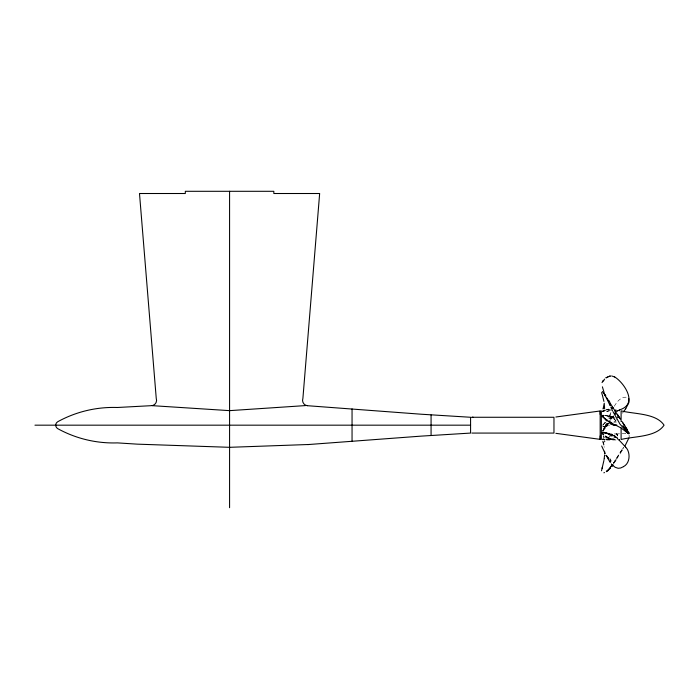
<?xml version="1.0" encoding="UTF-8"?>
<svg xmlns="http://www.w3.org/2000/svg" width="699" height="699" viewBox="0 0 699 699"><rect width="100%" height="100%" fill="white"/><g stroke="black" fill="none" stroke-linecap="round" stroke-linejoin="round"><path stroke-width="0.52" stroke-dasharray="3.5 2.62" d="M610.332 414.376L610.332 414.437A2.647 2.578 -15.7 0 1 610.271 414.909L610.122 415.442M617.532 434.944A3.111 2.342 1.6 0 1 617.357 435.337L617.348 434.437M617.601 434.848L617.601 434.795A2.77 2.106 4.1 0 1 617.47 435.206A4.421 3.416 14.3 0 1 617.331 435.512L617.051 436.027L617.497 435.171M629.17 436.84L629.074 435.162M602.922 426.6L607.37 425.717M604.609 426.556L607.44 425.892A2.945 2.918 15.1 0 1 608.104 425.77L608.567 425.717A6.291 6.282 -53.4 0 0 608.995 425.682M609.484 416.08L609.746 416.63M606.103 423.681L606.365 423.052M605.981 423.987L606.042 423.83A7.182 7.095 -80.9 0 1 606.234 423.437M605.649 424.774L605.22 425.805M605.046 426.207L604.399 427.709M608.794 417.408L609.912 414.787M609.939 414.717L609.956 414.69A8.44 8.266 43.8 0 1 610.07 414.455M604.303 427.937L602.992 430.785M610.48 413.511L610.97 412.445M610.515 413.441L610.218 414.227M603.158 430.462L602.888 430.977L603.447 429.833M603.368 429.999L603.071 430.628L603.298 430.156M602.914 430.942L603.22 430.304M603.15 429.876L604.626 426.661L602.949 426.608M602.669 431.405L603.316 430.2M603.578 429.728L603.211 430.383L603.945 429.081L603.185 430.427L604.932 427.377M604.032 428.941L605.343 426.731M613.285 464.293L623.587 448.374M604.373 428.356L607.055 424.319L605.937 425.936M622.127 450.82L622.8 449.702M613.442 463.053L623.578 447.15M614.264 406.268C616.833 401.881 621.394 395.905 627.352 397.416M616.693 457.994L622.363 449.011M616.352 458.544L615.636 459.697M623.394 447.395L623.106 447.849M622.818 448.304L622.468 448.854M615.111 460.519L614.736 461.104M603.412 430.671L608.873 423.411L606.417 426.259L607.571 424.791M614.229 461.873L613.967 462.275M602.922 425.114L605.185 422.493M614.928 461.908L616.23 459.951M613.425 463.088L613.932 462.415M602.818 425.272L603.132 424.826M606.225 425.516L607.676 423.507L606.784 424.721M615.976 421.086L614.657 422.58M602.914 424.826L605.037 422.423A3.329 3.093 -35.1 0 0 605.317 422.065M609.825 420.728L613.355 416.228M608.759 416.167A2.621 0.979 27.2 0 1 609.004 416.237L612.123 417.635L613.469 416.141L612.35 417.452M623.211 412.157L622.32 413.249M614.01 421.794L616.509 419.618M613.617 415.739L608.978 419.339M606.19 437.233L605.491 437.81M610.935 417.95L610.218 418.465L611.608 417.417L609.528 418.946L610.882 418.054L610.192 418.491M607.335 424.083L608.619 423.201M608.777 418.456L610.157 417.591M610.489 418.299L613.399 416.796M608.41 423.358L604.251 425.516L605.421 425.114M611.721 417.565L613.53 416.814L612.883 417.041M606.365 409.946L606.767 409.771A4.369 3.198 -69.3 0 1 607.265 409.605M609.554 437.067L608.846 437.356M613.591 438.64L606.391 439.557L607.082 439.627M607.431 437.889L607.265 437.941A4.369 3.207 -69.8 0 1 606.767 438.046L605.762 438.124M609.519 425.534L609.371 425.586A2.709 2.7 0 0 1 609.074 425.656L609.012 425.665M615.269 439.496L614.613 439.671M612.123 416.805L613.381 416.525M610.743 409.815L609.039 410.304A2.621 2.359 -76.6 0 0 608.785 410.418L608.078 410.794A2.752 2.604 40.7 0 1 607.361 411.047L606.924 411.152M612.062 439.549L609.039 439.854A2.621 2.062 -43.4 0 1 608.777 439.854L608.785 439.837M607.16 411.108L606.391 411.431M607.151 411.3L607.396 411.257A3.373 1.477 -2.1 0 1 608.2 411.064M616.02 434.035L616.466 434.009M609.974 439.479L609.484 439.514M603.831 426.608L603.709 426.617A5.487 5.382 32.3 0 1 602.957 426.547M616.3 434.009L619.471 433.791M603.866 426.783L603.796 426.792A5.802 5.767 66.1 0 1 602.949 426.766L602.922 426.766M608.934 411.117L608.209 411.169M622.127 433.581L625.343 433.494M616.055 439.994L606.426 439.994M614.412 439.697L611.774 439.54M608.846 409.439L609.895 409.422M607.213 439.54L607.186 439.549A17.554 9.454 10.9 0 1 606.741 439.514A18.226 9.209 -43.4 0 0 608.279 439.094M616.16 434.018L617.147 434.236M608.934 439.54L608.209 439.531M625.159 433.485L625.605 433.502M608.934 415.984L608.209 415.94A3.373 2.429 -2.7 0 1 607.422 415.783L604.347 415.424M604.696 415.389L612.062 417.556M604.635 415.433L605.185 415.494M609.886 410.514L610.341 410.566M605.666 415.503L606.758 415.695A17.554 16.191 -24.2 0 1 607.116 415.791L607.02 415.826M608.628 439.811L608.078 439.688M607.387 415.914L608.785 416.211M610.349 438.946L608.846 438.439M609.851 416.167L610.035 416.22A15.256 14.242 -44 0 0 610.236 415.529M610.183 438.736C608.427 438.474 614.709 439.61 613.6 439.348A10.293 5.592 -6 0 1 610.253 439.042L609.851 438.893M610.935 439.313L610.236 439.051M605.247 435.966L609.607 438.544M608.471 438.081L608.995 438.308M607.379 437.513L607.903 437.801M612.123 417.635L615.129 419.784M606.741 437.487L606.618 437.408A4.028 2.761 -7.9 0 1 606.216 437.198M605.736 436.377L606.767 437.207M606.706 437.163L606.741 437.181A4.369 1.966 45.6 0 0 607.265 437.6M614.01 418.832L614.971 419.688M617.138 434.236L617.261 434.341A2.682 1.905 7.7 0 1 617.505 434.568M606.19 437.076L605.544 436.377M614.587 418.57L615.129 419.12M615.478 420.178L615.793 420.457M604.093 446.521L604.216 447.351M610.061 417.452A8.711 8.257 24.3 0 1 612.062 416.621M614.098 422.1A9.218 7.75 -31.1 0 1 613.836 422.345M614.238 438.946A11.682 7.278 12.3 0 1 610.157 439.758M609.607 439.645A3.355 1.284 3.5 0 1 609.004 439.68M607.545 439.645A3.373 0.594 1.9 0 1 608.244 439.645M617.086 433.992A1.721 1.337 -4 0 0 615.959 433.957L615.906 433.922A2.298 1.914 -6.1 0 1 615.504 433.939L614.666 433.904A2.717 2.132 -4.3 0 0 614.255 433.939M609.187 436.726A16.916 2.752 -21.8 0 1 610.524 436.08M606.409 437.198A4.028 1.922 -6.6 0 1 606.749 436.989M609.729 439.138A16.916 13.884 -39.8 0 1 606.592 437.67M613.94 418.011A9.358 8.956 -46.3 0 1 614.203 418.229M610.044 416.185A11.682 11.14 -33.5 0 1 614.002 417.923M608.951 415.896A3.355 2.857 -6.2 0 1 609.511 416.001M605.212 415.302A15.85 14.251 -19.5 0 1 605.701 415.372M614.771 409.894A11.682 0.647 -9.6 0 1 616.247 409.736M609.327 410.933A3.355 0.778 -3.4 0 1 608.855 410.986M607.44 411.309A17.554 0.891 -9.1 0 1 607.055 411.379M611.59 410.584A10.293 0.533 5 0 1 611.171 410.54M605.762 409.535A16.916 6.894 23.6 0 1 608.995 409.483M605.884 410.269A4.028 0.516 5.8 0 1 606.077 410.243M614.133 439.129A9.987 8.781 77.9 0 1 612.079 439.662M607.3 439.793A2.752 1.695 -15.9 0 1 607.947 439.854M605.325 435.896A4.028 0.516 41.8 0 1 605.561 436.089M609.039 437.626A18.226 13.718 64.2 0 1 607.719 436.814M611.712 439.435A8.362 6.204 55.8 0 1 610.943 439.208M612.272 416.473A9.987 7.698 46.9 0 1 614.596 417.827M607.352 409.361A18.226 14.172 70.5 0 1 608.768 409.064M616.256 422.021A9.987 3.661 -30.1 0 1 615.793 422.406M608.322 425.525A2.752 1.459 -14.8 0 1 607.518 425.927M605.255 422.563A4.028 1.337 -44.5 0 1 605.57 422.266M610.961 418.229A8.362 3.163 -36.8 0 1 611.695 417.784M610.498 416.796A33.84 26.641 -58.2 0 1 609.685 418.928"/><path stroke-width="1.05" d="M555.888 433.336L600.17 439.356L600.17 435.905M600.17 414.437L600.17 410.968L555.888 417.006M604.705 453.441L604.705 452.498L605.168 453.494M604.705 441.777L604.696 441.287M610.332 405.586L610.323 405.472A2.647 2.42 -8.9 0 0 610.271 405.079L610.122 404.59M601.524 470.794L603.892 460.554M604.635 454.927L604.233 458.299M619.725 409.815C638.956 403.812 623.552 382.213 614.666 376.962M625.675 408.793L628.882 402.624L628.785 398.596M604.626 408.863L604.242 403.244L603.263 408.094M604.172 458.727L604.023 459.75M603.045 408.924L603.202 408.321M602.442 467.142L602.092 468.278M628.873 438.011L624.993 445.953M623.482 466.635C630.515 463.184 630.411 451.921 625.858 447.386M602.022 382.589L604.626 379.085M610.148 468.173L610.271 467.946A2.647 1.346 4.1 0 0 610.323 467.736M625.771 408.644L623.622 411.632M609.912 468.557L609.799 468.714A33.84 18.698 38.9 0 1 608.488 469.955M611.957 465.211L610.97 466.539M611.511 465.822L612.184 464.922L615.172 467.299L618.143 468.295L620.677 467.989L623.351 466.722M612.254 465.717L612.761 465.027L611.8 466.329L612.761 465.027M610.769 466.836L612.184 464.94L611.337 463.953M609.624 468.216L607.186 470.733M609.869 467.919L609.956 467.832A8.44 3.74 -9.1 0 1 610.113 467.71L610.218 467.587M608.532 470.13L608.104 470.506A20.804 10.546 20.6 0 1 607.492 470.995L606.286 471.668A7.182 2.027 -9 0 1 606.496 471.572L606.487 471.563M606.968 470.925L606.496 471.336M606.216 377.696L609.956 376.036A8.44 1.363 8.3 0 0 609.834 376.01M602.879 411.283L604.985 410.488M602.94 411.257L603.455 411.038M619.454 409.937L618.641 410.304M610.297 376.106A15.256 0.664 -14.4 0 0 610.131 376.123L610.271 376.062M607.3 377.346L606.409 377.731M603.639 410.898L604.862 410.523M616.833 425.036L616.85 425.036A1.721 1.713 0 0 1 615.95 425.097M604.539 472.585L603.866 472.786M617.313 411.012L617.558 410.925A2.77 0.655 -2.7 0 0 617.348 410.75M619.532 439.688L618.641 439.776M307.743 444.59L421.191 436.124L470.576 433.074L470.576 417.268L421.191 414.219L307.228 405.691M305.428 405.595L229.578 410.645L152.155 405.656M309.369 444.477L229.578 447.316L137.284 444.153L117.371 442.886A115.623 115.623 0 0 1 57.737 428.653A3.949 3.949 0 0 1 57.737 421.724A115.623 115.623 0 0 1 117.371 407.491L150.503 405.717A5.478 5.478 0 0 0 156.244 398.325L139.494 193.509L185.322 193.509L185.322 191.299L273.825 191.299L273.825 193.509L319.653 193.509L302.903 398.325A5.478 5.478 0 0 0 307.245 405.691M473.188 417.268L471.886 417.268L553.966 417.268L553.966 433.074L471.886 433.074M34.95 425.175L470.576 425.175M615.504 411.029L614.779 411.012M605.002 439.636L604.023 439.592M611.66 375.948L614.727 377.006M618.641 410.566L619.532 410.663M604.023 432.664L607.239 433.511M615.303 424.992L614.613 424.782M613.6 425.053L614.072 425.149A2.717 2.709 47.9 0 0 614.666 425.21L615.504 425.141A2.298 2.298 -54.6 0 1 615.906 425.132M604.696 432.567L605.185 432.681M602.372 439.287L602.599 439.339A4.788 1.328 6.4 0 0 603.342 439.461M605.666 432.803L606.758 433.118M610.035 433.817L609.484 433.66A3.355 2.543 5 0 0 608.916 433.633L608.209 433.476A3.373 2.979 3.9 0 1 607.37 433.38A2.752 2.508 31.7 0 1 608.147 433.826M614.01 436.98L615.391 437.53M614.561 410.409L615.33 410.767M614.412 424.704L611.774 423.157M616.658 425.682L620.45 427.657M612.062 436.106L609.039 434.542M627.51 432.585L619.969 424.11L612.944 411.58M621.315 428.146L628.733 433.843M610.935 422.607L608.846 421.191M609.886 423.533L610.349 423.83A10.293 9.9 18.7 0 0 613.608 424.975M614.325 435.678L615.828 436.735M608.078 433.922L608.785 434.402A2.621 1.756 34.7 0 0 609.03 434.507M607.431 420.169L607.265 420.047A4.369 1.992 45.8 0 0 606.776 419.776L605.701 419.129A4.028 2.674 62.2 0 1 605.203 418.675M602.285 391.492L605.963 396.053M627.676 432.725L628.541 433.537L626.811 431.283M605.151 418.727L602.879 416.892A3.539 2.682 2.5 0 1 602.608 416.604M618.938 439.933L625.701 447.168M605.046 418.911L603.08 417.102M603.158 434.245L603.604 434.682M617.278 438.273L616.649 437.522M603.595 434.56L602.879 433.939A3.539 3.023 -3.2 0 1 602.652 433.607A6.003 5.295 -21.2 0 1 602.442 433.258M603.263 434.219L602.922 433.834A3.81 3.277 -3.6 0 1 602.687 433.563A6.186 5.452 -31.5 0 1 602.573 433.284L602.494 433.1M606.409 455.503L607.475 456.875A20.804 12.704 22.5 0 1 608.078 457.801M606.409 397.478L607.475 398.954A20.804 18.401 -40.5 0 1 608.104 400.003L608.602 400.946M606.19 420.466L605.378 419.278A3.381 3.137 -40.5 0 0 605.054 418.902M626.225 430.462L626.688 431.117L626.103 430.278M624.408 427.823L624.74 428.304M623.683 426.731L624.207 427.517M618.947 416.927L619.952 418.456L617.47 414.69L620.415 419.147M625.989 427.666L621.909 421.401M622.905 422.921L623.735 424.171M622.931 425.586L623.456 426.39M618.44 416.167L614.91 410.732M624.224 424.931L624.862 425.909M614.316 409.797L612.245 406.53M608.104 457.801L608.602 458.614M625.937 427.578L629.231 433.651M605.351 395.957L604.251 393.607M613.189 408.059L610.76 404.083M626.453 428.4L627.326 429.833M615.95 414.507L614.945 412.847L615.356 413.528M617.366 416.831L617.89 417.696M605.255 395.774L604.853 395.084L605.526 396.184M604.853 395.084L604.469 394.446L604.53 395.293M611.887 407.692L612.42 408.6M606.216 455.599L609.956 462.013A8.44 5.95 -11.5 0 0 610.044 462.188M607.309 399.758L606.365 397.888M606.496 398.133L606.216 397.582M607.352 399.845L609.956 405.289A8.44 7.418 17.3 0 0 610.078 405.507M602.381 386.818L603.945 392.034M602.363 433.127L602.389 433.17A2.586 2.263 -9.2 0 1 602.241 432.856L602.599 432.384A4.788 3.941 10.8 0 1 603.342 432.384A4.543 3.783 11 0 1 604.216 432.445M604.583 452.305L601.673 445.988M612.507 410.689L610.821 407.15M604.539 452.218L604.644 451.231M628.637 432.174L628.917 432.76M610.113 461.462L610.271 461.864A2.647 1.739 4.7 0 1 610.323 462.135M609.746 403.498L609.912 403.935M603.517 436.027L604.015 437.74M602.355 395.197L601.603 392.532M602.547 395.817L603.919 401.427M603.237 442.581L602.87 441.279M603.263 442.685L603.814 444.905M617.601 438.692L617.601 438.727A2.77 1.048 2.9 0 0 617.567 438.509A4.421 1.538 9.6 0 0 617.435 438.343M604.067 392.655L604.172 393.205M621.105 421.549L621.105 410.855C634.159 414.21 656.029 413.048 664.05 425.175C656.029 437.303 634.159 436.132 621.105 439.488L621.105 427.771M601.35 410.855L601.35 439.488M600.17 410.968L600.17 439.383M431.073 414.926L431.073 435.425M352.051 408.906L352.051 441.445M229.578 191.299L229.578 507.701M604.784 439.741A14.644 6.265 8.6 0 1 604.286 439.715M604.189 439.479A4.543 1.18 6.3 0 1 603.351 439.4M617.636 438.867A2.682 1.197 6.1 0 1 617.514 438.989M615.321 436.814A6.247 2.446 18.1 0 1 616.177 437.522M613.809 435.486A9.349 4.543 13.9 0 1 614.203 435.722M609.86 434.193A11.682 6.247 11.4 0 1 613.591 435.652M606.776 433.083A17.554 10.896 11.7 0 1 607.143 433.197M605.116 432.926A15.85 10.625 11.4 0 1 605.587 433.039M604.181 432.62A14.644 10.52 11.1 0 1 604.661 432.725M603.342 415.346A4.797 3.766 -9.9 0 0 602.599 415.442L602.25 415.922A2.586 1.87 6.5 0 0 602.407 416.15M610.341 422.921A16.916 11.341 29.5 0 1 607.326 420.667M606.662 420.938A4.028 3.626 13.2 0 1 606.321 420.571M602.529 416.613A6.003 4.15 13.7 0 1 602.337 416.298M617.051 411.064A1.721 0.446 2.6 0 1 615.968 411.029M615.504 411.012A2.298 0.804 3.6 0 1 615.906 411.038M603.613 439.094A5.487 0.813 6 0 1 603.132 439.042M610.035 468.208A15.256 8.135 17.1 0 1 609.816 468.513M612.525 434.621A9.987 1.765 28.3 0 1 611.433 434.096M602.922 432.358A5.487 4.884 13 0 1 603.718 432.375M606.182 455.608A7.182 5.837 -15 0 1 606.042 455.276M610.148 461.008A15.256 9.218 18.2 0 1 610.332 461.471M609.965 458.928A33.84 15.09 35.8 0 1 611.022 461.06M602.984 415.756A5.487 3.827 -8.3 0 1 603.587 415.704M603.054 416.272A6.186 4.054 19 0 1 602.896 416.045M603.001 416.569A3.81 2.866 2.8 0 1 602.809 416.324M609.886 421.619A18.226 0.734 36.4 0 1 608.995 420.947M610.847 422.301A8.362 1.083 34 0 1 611.817 422.939M606.286 397.556A7.182 5.636 14 0 1 606.138 397.224M609.956 403.917A15.256 13.831 -36.1 0 1 610.166 404.511M608.995 400.641A33.84 28.021 -69.1 0 1 610.201 403.201M602.555 411.318A3.81 1.503 2 0 1 602.713 411.169M605.928 377.783A7.182 2.359 9.1 0 1 606.042 377.652M602.398 381.243A33.84 2.237 -31.7 0 1 603.761 380.518M607.824 377.067A20.804 1.337 -17.7 0 1 607.178 377.355M625.465 429.369L625.089 428.837L625.465 429.369M617.47 438.203A6.256 0.716 12.8 0 0 617.575 438.159"/></g></svg>
